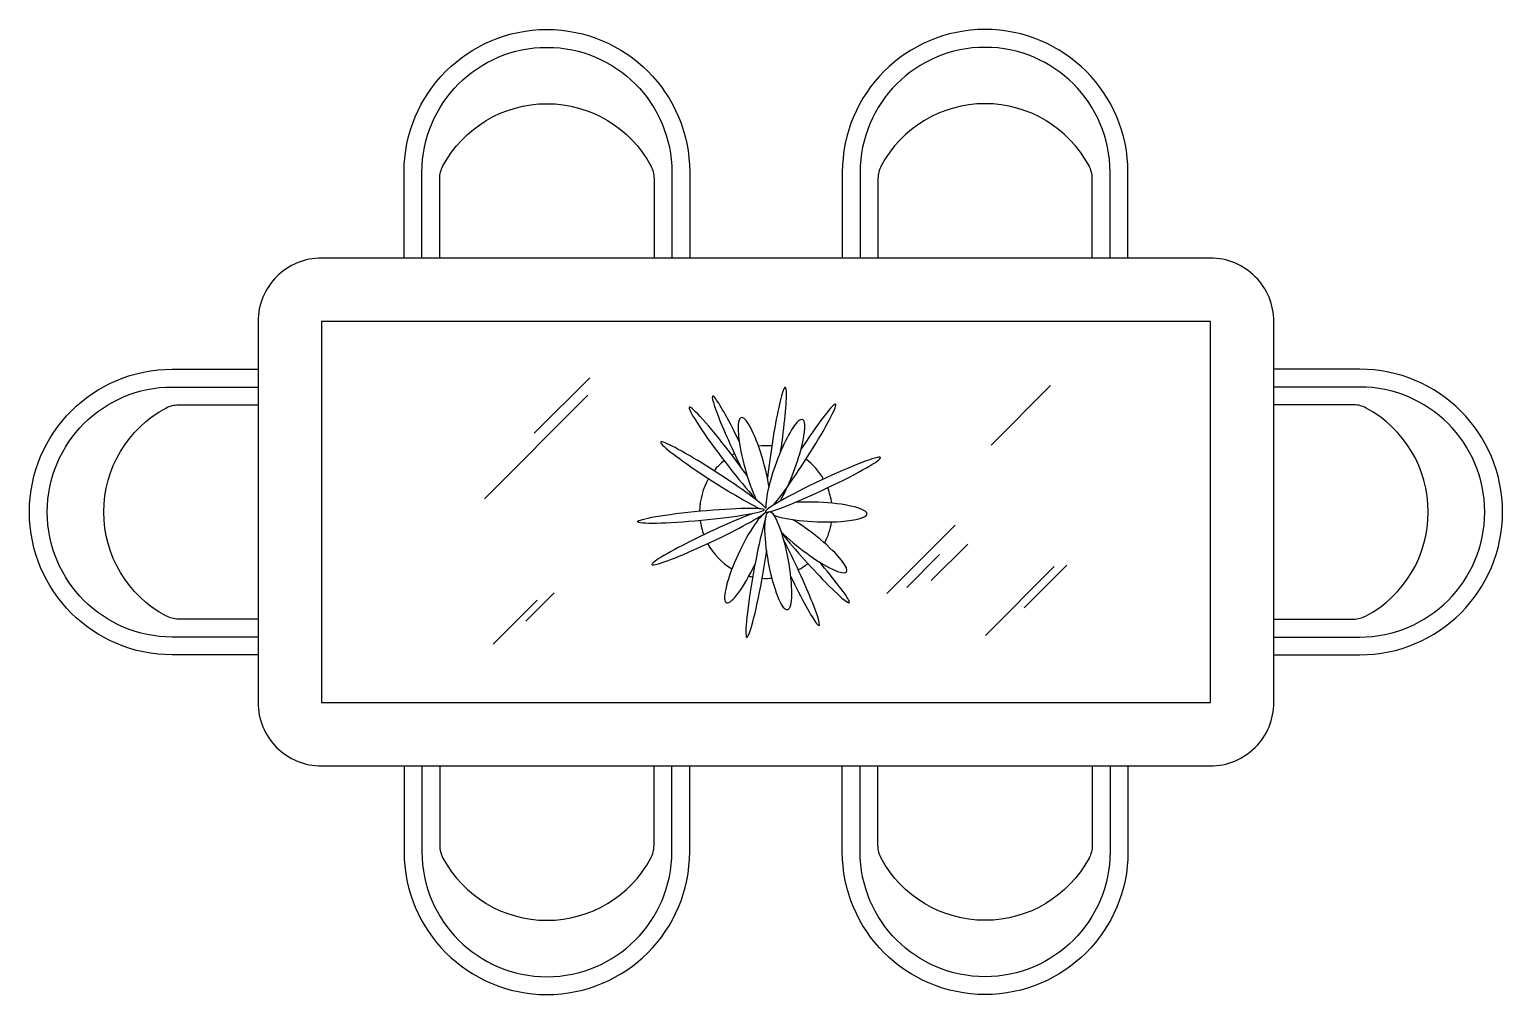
# Model space of a CAD drawing. Header units: millimetres. Extents: x -960.28 to -957.96, y 2631.89 to 2633.41.
import ezdxf

# ---------------------------------------------------------------- set-up
doc = ezdxf.new("R2010")
doc.units = ezdxf.units.MM
doc.header["$LTSCALE"] = 10
doc.layers.add('Móveis_mesas', color=2, linetype='Continuous')

msp = doc.modelspace()

# ---------------------------------------------------------------- linework, layer by layer
at = {"layer": 'Móveis_mesas', "color": 1}
for p, q in [((-959.4859, 2632.7741), (-959.3985, 2632.8615)), ((-958.7665, 2632.7552), (-958.6727, 2632.8491)), ((-959.5645, 2632.6708), (-959.4015, 2632.8339)), ((-958.9305, 2632.5217), (-958.823, 2632.6292)), ((-958.8475, 2632.5828), (-958.8992, 2632.5311)), ((-958.8606, 2632.542), (-958.8031, 2632.5995)), ((-958.7753, 2632.4555), (-958.6668, 2632.564)), ((-958.7141, 2632.4992), (-958.6472, 2632.5661)), ((-959.5508, 2632.4416), (-959.4815, 2632.5109)), ((-959.4993, 2632.4779), (-959.4547, 2632.5225))]:
    msp.add_line(p, q, dxfattribs=at)
at = {"layer": 'Móveis_mesas'}
for points in [[(-959.6911, 2633.0499), (-959.6911, 2633.185, -1), (-959.2411, 2633.185), (-959.2411, 2633.0499)], [(-958.5508, 2633.0499), (-958.5508, 2633.185, 1), (-959.0008, 2633.185), (-959.0008, 2633.0499)], [(-959.921, 2632.4249), (-960.0561, 2632.4249, -1), (-960.0561, 2632.8749), (-959.921, 2632.8749)], [(-958.321, 2632.4249), (-958.1858, 2632.4249, 1), (-958.1858, 2632.8749), (-958.321, 2632.8749)], [(-959.6911, 2632.2499), (-959.6911, 2632.1148, 1), (-959.2411, 2632.1148), (-959.2411, 2632.2499)], [(-958.5508, 2632.2499), (-958.5508, 2632.1148, -1), (-959.0008, 2632.1148), (-959.0008, 2632.2499)]]:
    msp.add_lwpolyline(points, format="xyb", dxfattribs=at)
at = {"layer": 'Móveis_mesas', "color": 1}
for points in [[(-959.6629, 2633.0499), (-959.6629, 2633.185, -1), (-959.2692, 2633.185), (-959.2692, 2633.0499)], [(-958.579, 2633.0499), (-958.579, 2633.185, 1), (-958.9727, 2633.185), (-958.9727, 2633.0499)], [(-959.6348, 2633.0499), (-959.6348, 2633.1751, -0.123742), (-959.6298, 2633.1951, -0.598296), (-959.3023, 2633.1951, -0.123742), (-959.2973, 2633.1751), (-959.2973, 2633.0499)], [(-958.6071, 2633.0499), (-958.6071, 2633.1751, 0.123742), (-958.6121, 2633.1951, 0.598296), (-958.9396, 2633.1951, 0.123742), (-958.9446, 2633.1751), (-958.9446, 2633.0499)], [(-959.921, 2632.453), (-960.0561, 2632.453, -1), (-960.0561, 2632.8468), (-959.921, 2632.8468)], [(-958.321, 2632.453), (-958.1858, 2632.453, 1), (-958.1858, 2632.8468), (-958.321, 2632.8468)], [(-959.921, 2632.4812), (-960.0462, 2632.4812, -0.123742), (-960.0661, 2632.4862, -0.598296), (-960.0661, 2632.8137, -0.123742), (-960.0462, 2632.8187), (-959.921, 2632.8187)], [(-958.321, 2632.4812), (-958.1957, 2632.4812, 0.123742), (-958.1758, 2632.4862, 0.598296), (-958.1758, 2632.8137, 0.123742), (-958.1957, 2632.8187), (-958.321, 2632.8187)], [(-959.6629, 2632.2499), (-959.6629, 2632.1148, 1), (-959.2692, 2632.1148), (-959.2692, 2632.2499)], [(-959.6348, 2632.2499), (-959.6348, 2632.1247, 0.123742), (-959.6298, 2632.1047, 0.598296), (-959.3023, 2632.1047, 0.123742), (-959.2973, 2632.1247), (-959.2973, 2632.2499)], [(-958.579, 2632.2499), (-958.579, 2632.1148, -1), (-958.9727, 2632.1148), (-958.9727, 2632.2499)], [(-958.6071, 2632.2499), (-958.6071, 2632.1247, -0.123742), (-958.6121, 2632.1047, -0.598296), (-958.9396, 2632.1047, -0.123742), (-958.9446, 2632.1247), (-958.9446, 2632.2499)]]:
    msp.add_lwpolyline(points, format="xyb", dxfattribs=at)
at = {"layer": 'Móveis_mesas'}
msp.add_lwpolyline([(-959.821, 2632.2499), (-958.421, 2632.2499, 0.414214), (-958.321, 2632.3499), (-958.321, 2632.9499, 0.414214), (-958.421, 2633.0499), (-959.821, 2633.0499, 0.414214), (-959.921, 2632.9499), (-959.921, 2632.3499, 0.414214)], format="xyb", close=True, dxfattribs=at)
at = {"layer": 'Móveis_mesas', "color": 1}
msp.add_lwpolyline([(-959.821, 2632.3499), (-958.421, 2632.3499), (-958.421, 2632.9499), (-959.821, 2632.9499)], close=True, dxfattribs=at)
for start, end in [(84.9937, 96.5063), (75.7198, 76.6818), (129.1895, 141.5111), (118.4069, 120.8582), (29.8019, 52.9142), (149.8271, 179.1657), (7.6378, 21.4866), (187.494, 200.1359), (332.0512, 351.4496), (208.4425, 239.0967), (299.0994, 309.0518), (255.0593, 258.3838), (266.707, 275.2357)]:
    msp.add_arc((-959.121, 2632.6499), 0.1045, start, end, dxfattribs=at)
for centre, major_axis, ratio, start_param, end_param in [((-959.1623, 2632.7419), (-0.0427, 0.0906), 0.075778, 4.888746, 8.045791), ((-959.1052, 2632.7473), (0.0147, 0.099), 0.075778, 4.701072, 8.33168), ((-959.1809, 2632.7354), (-0.0608, 0.0795), 0.075778, 4.296299, 8.809257), ((-959.0655, 2632.7355), (0.0542, 0.0842), 0.075778, 3.67666, 7.739939), ((-959.1393, 2632.723), (-0.0208, 0.0758), 0.195692, 4.215806, 8.590586), ((-959.0905, 2632.7219), (0.0271, 0.0738), 0.195692, 3.947329, 9.022809), ((-959.2027, 2632.7059), (-0.0842, 0.0542), 0.075778, 3.443179, 8.910776), ((-959.0312, 2632.693), (0.0906, 0.0427), 0.075778, 3.479471, 9.720255), ((-959.2099, 2632.6099), (-0.0906, -0.0427), 0.075778, 3.82251, 9.198289), ((-959.1502, 2632.5784), (-0.0332, -0.0713), 0.195692, 3.354294, 7.791596), ((-959.0405, 2632.6499), (0.0786, -0.003), 0.195692, 3.669806, 8.323414), ((-959.1336, 2632.5513), (-0.0175, -0.0986), 0.075778, 3.632777, 8.2616), ((-959.0563, 2632.6037), (0.0622, -0.0481), 0.195692, 4.150862, 8.364474), ((-959.0565, 2632.5816), (0.0668, -0.0745), 0.075778, 4.15617, 7.657719), ((-959.08, 2632.5619), (0.0427, -0.0906), 0.075778, 4.813593, 8.329949)]:
    msp.add_ellipse(centre, major_axis=major_axis, ratio=ratio, start_param=start_param, end_param=end_param, dxfattribs=at)
for centre, major_axis, ratio in [((-959.2234, 2632.644), (-0.0997, -0.0094), 0.075778), ((-959.1017, 2632.5732), (0.0144, -0.0773), 0.195692)]:
    msp.add_ellipse(centre, major_axis=major_axis, ratio=ratio, dxfattribs=at)

doc.saveas('drawing.dxf')
